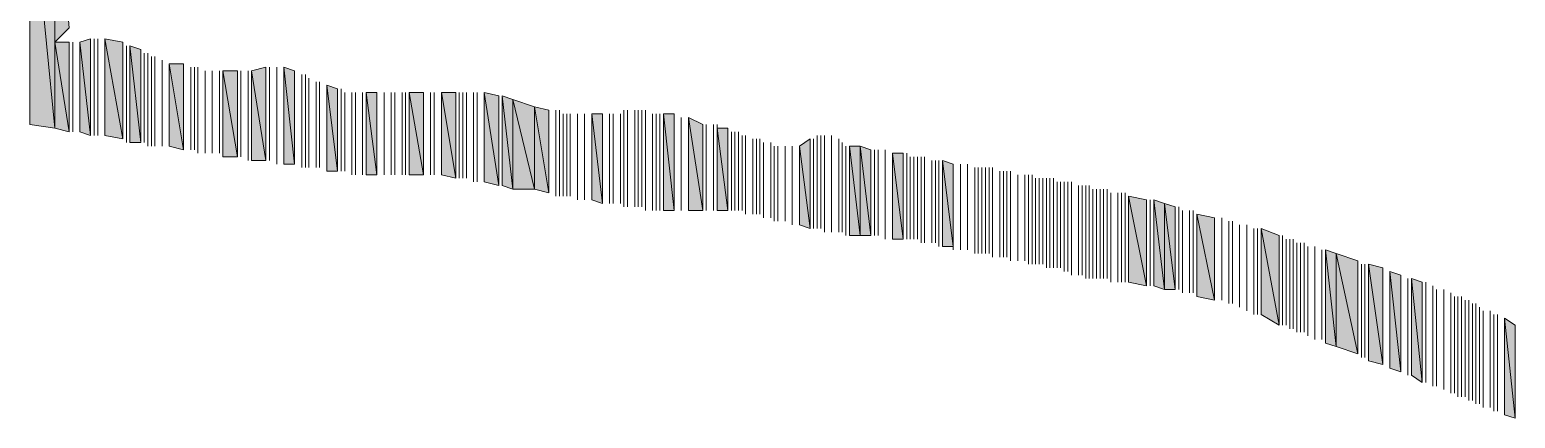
# Model space of a CAD drawing. Header units: millimetres. Extents: x -30643 to 86172, y -19411 to 63186.
# Drawn here: x 82492.8 to 82784.9, y -548.6 to -472.2 of the extents above; entities that cross this region are included whole.
import ezdxf

# ---------------------------------------------------------------- set-up
doc = ezdxf.new("R2010")
doc.units = ezdxf.units.MM

msp = doc.modelspace()

# ---------------------------------------------------------------- hatches: boundary and pattern name
h = msp.add_hatch(color=0)
h.dxf.hatch_style = 2
h.paths.add_polyline_path([(82497.75, -491.55), (82497.75, -438.78), (82492.83, -441.59)])
h = msp.add_hatch(color=0)
h.dxf.hatch_style = 2
h.paths.add_polyline_path([(82497.75, -474.67), (82500.57, -471.85), (82497.75, -438.78)])
h = msp.add_hatch(color=0)
h.dxf.hatch_style = 2
h.paths.add_polyline_path([(82492.83, -490.85), (82497.75, -491.55), (82492.83, -441.59)])
h = msp.add_hatch(color=0)
h.dxf.hatch_style = 2
h.paths.add_polyline_path([(82497.75, -491.55), (82500.57, -492.26), (82497.75, -474.67)])
h = msp.add_hatch(color=0)
h.dxf.hatch_style = 2
h.paths.add_polyline_path([(82500.57, -492.26), (82500.57, -474.67), (82497.75, -474.67)])
h = msp.add_hatch(color=0)
h.dxf.hatch_style = 2
h.paths.add_polyline_path([(82504.79, -492.96), (82504.79, -473.96), (82502.68, -474.67)])
h = msp.add_hatch(color=0)
h.dxf.hatch_style = 2
h.paths.add_polyline_path([(82502.68, -492.26), (82504.79, -492.96), (82502.68, -474.67)])
h = msp.add_hatch(color=0)
h.dxf.hatch_style = 2
h.paths.add_polyline_path([(82507.6, -492.96), (82511.12, -493.66), (82507.6, -473.96)])
h = msp.add_hatch(color=0)
h.dxf.hatch_style = 2
h.paths.add_polyline_path([(82511.12, -493.66), (82511.12, -474.67), (82507.6, -473.96)])
h = msp.add_hatch(color=0)
h.dxf.hatch_style = 2
h.paths.add_polyline_path([(82512.53, -494.37), (82514.64, -494.37), (82512.53, -475.37)])
h = msp.add_hatch(color=0)
h.dxf.hatch_style = 2
h.paths.add_polyline_path([(82514.64, -494.37), (82514.64, -476.07), (82512.53, -475.37)])
h = msp.add_hatch(color=0)
h.dxf.hatch_style = 2
h.paths.add_polyline_path([(82520.27, -495.07), (82523.08, -495.78), (82520.27, -478.89)])
h = msp.add_hatch(color=0)
h.dxf.hatch_style = 2
h.paths.add_polyline_path([(82523.08, -495.78), (82523.08, -478.89), (82520.27, -478.89)])
h = msp.add_hatch(color=0)
h.dxf.hatch_style = 2
h.paths.add_polyline_path([(82530.82, -497.18), (82533.64, -497.18), (82530.82, -480.29)])
h = msp.add_hatch(color=0)
h.dxf.hatch_style = 2
h.paths.add_polyline_path([(82533.64, -497.18), (82533.64, -480.29), (82530.82, -480.29)])
h = msp.add_hatch(color=0)
h.dxf.hatch_style = 2
h.paths.add_polyline_path([(82539.27, -497.89), (82539.27, -479.59), (82536.45, -480.29)])
h = msp.add_hatch(color=0)
h.dxf.hatch_style = 2
h.paths.add_polyline_path([(82536.45, -497.89), (82539.27, -497.89), (82536.45, -480.29)])
h = msp.add_hatch(color=0)
h.dxf.hatch_style = 2
h.paths.add_polyline_path([(82542.79, -498.59), (82544.9, -498.59), (82542.79, -479.59)])
h = msp.add_hatch(color=0)
h.dxf.hatch_style = 2
h.paths.add_polyline_path([(82544.9, -498.59), (82544.9, -480.29), (82542.79, -479.59)])
h = msp.add_hatch(color=0)
h.dxf.hatch_style = 2
h.paths.add_polyline_path([(82551.23, -500), (82553.34, -500), (82551.23, -483.11)])
h = msp.add_hatch(color=0)
h.dxf.hatch_style = 2
h.paths.add_polyline_path([(82553.34, -500), (82553.34, -483.81), (82551.23, -483.11)])
h = msp.add_hatch(color=0)
h.dxf.hatch_style = 2
h.paths.add_polyline_path([(82558.97, -500.7), (82561.08, -500.7), (82558.97, -484.52)])
h = msp.add_hatch(color=0)
h.dxf.hatch_style = 2
h.paths.add_polyline_path([(82561.08, -500.7), (82561.08, -484.52), (82558.97, -484.52)])
h = msp.add_hatch(color=0)
h.dxf.hatch_style = 2
h.paths.add_polyline_path([(82567.42, -500.7), (82570.23, -500.7), (82567.42, -484.52)])
h = msp.add_hatch(color=0)
h.dxf.hatch_style = 2
h.paths.add_polyline_path([(82570.23, -500.7), (82570.23, -484.52), (82567.42, -484.52)])
h = msp.add_hatch(color=0)
h.dxf.hatch_style = 2
h.paths.add_polyline_path([(82573.75, -500.7), (82576.56, -501.4), (82573.75, -484.52)])
h = msp.add_hatch(color=0)
h.dxf.hatch_style = 2
h.paths.add_polyline_path([(82576.56, -501.4), (82576.56, -484.52), (82573.75, -484.52)])
h = msp.add_hatch(color=0)
h.dxf.hatch_style = 2
h.paths.add_polyline_path([(82582.19, -502.11), (82585.01, -502.81), (82582.19, -484.52)])
h = msp.add_hatch(color=0)
h.dxf.hatch_style = 2
h.paths.add_polyline_path([(82585.01, -502.81), (82585.01, -485.22), (82582.19, -484.52)])
h = msp.add_hatch(color=0)
h.dxf.hatch_style = 2
h.paths.add_polyline_path([(82585.71, -502.81), (82587.82, -503.52), (82585.71, -485.22)])
h = msp.add_hatch(color=0)
h.dxf.hatch_style = 2
h.paths.add_polyline_path([(82587.82, -503.52), (82587.82, -485.92), (82585.71, -485.22)])
h = msp.add_hatch(color=0)
h.dxf.hatch_style = 2
h.paths.add_polyline_path([(82587.82, -503.52), (82592.04, -503.52), (82587.82, -485.92)])
h = msp.add_hatch(color=0)
h.dxf.hatch_style = 2
h.paths.add_polyline_path([(82592.04, -503.52), (82592.04, -487.33), (82587.82, -485.92)])
h = msp.add_hatch(color=0)
h.dxf.hatch_style = 2
h.paths.add_polyline_path([(82592.04, -503.52), (82594.86, -504.22), (82592.04, -487.33)])
h = msp.add_hatch(color=0)
h.dxf.hatch_style = 2
h.paths.add_polyline_path([(82594.86, -504.22), (82594.86, -488.03), (82592.04, -487.33)])
h = msp.add_hatch(color=0)
h.dxf.hatch_style = 2
h.paths.add_polyline_path([(82603.3, -505.63), (82605.41, -506.33), (82603.3, -488.74)])
h = msp.add_hatch(color=0)
h.dxf.hatch_style = 2
h.paths.add_polyline_path([(82605.41, -506.33), (82605.41, -488.74), (82603.3, -488.74)])
h = msp.add_hatch(color=0)
h.dxf.hatch_style = 2
h.paths.add_polyline_path([(82617.38, -507.74), (82619.49, -507.74), (82617.38, -488.74)])
h = msp.add_hatch(color=0)
h.dxf.hatch_style = 2
h.paths.add_polyline_path([(82619.49, -507.74), (82619.49, -488.74), (82617.38, -488.74)])
h = msp.add_hatch(color=0)
h.dxf.hatch_style = 2
h.paths.add_polyline_path([(82622.3, -507.74), (82625.12, -507.74), (82622.3, -489.44)])
h = msp.add_hatch(color=0)
h.dxf.hatch_style = 2
h.paths.add_polyline_path([(82625.12, -507.74), (82625.12, -490.85), (82622.3, -489.44)])
h = msp.add_hatch(color=0)
h.dxf.hatch_style = 2
h.paths.add_polyline_path([(82627.93, -507.74), (82630.04, -507.74), (82627.93, -491.55)])
h = msp.add_hatch(color=0)
h.dxf.hatch_style = 2
h.paths.add_polyline_path([(82630.04, -507.74), (82630.04, -491.55), (82627.93, -491.55)])
h = msp.add_hatch(color=0)
h.dxf.hatch_style = 2
h.paths.add_polyline_path([(82646.23, -511.26), (82646.23, -493.66), (82644.12, -495.07)])
h = msp.add_hatch(color=0)
h.dxf.hatch_style = 2
h.paths.add_polyline_path([(82644.12, -510.55), (82646.23, -511.26), (82644.12, -495.07)])
h = msp.add_hatch(color=0)
h.dxf.hatch_style = 2
h.paths.add_polyline_path([(82653.97, -512.66), (82656.08, -512.66), (82653.97, -495.07)])
h = msp.add_hatch(color=0)
h.dxf.hatch_style = 2
h.paths.add_polyline_path([(82656.08, -512.66), (82656.08, -495.07), (82653.97, -495.07)])
h = msp.add_hatch(color=0)
h.dxf.hatch_style = 2
h.paths.add_polyline_path([(82656.08, -512.66), (82658.19, -512.66), (82656.08, -495.07)])
h = msp.add_hatch(color=0)
h.dxf.hatch_style = 2
h.paths.add_polyline_path([(82658.19, -512.66), (82658.19, -495.78), (82656.08, -495.07)])
h = msp.add_hatch(color=0)
h.dxf.hatch_style = 2
h.paths.add_polyline_path([(82662.41, -513.37), (82664.52, -513.37), (82662.41, -496.48)])
h = msp.add_hatch(color=0)
h.dxf.hatch_style = 2
h.paths.add_polyline_path([(82664.52, -513.37), (82664.52, -496.48), (82662.41, -496.48)])
h = msp.add_hatch(color=0)
h.dxf.hatch_style = 2
h.paths.add_polyline_path([(82672.26, -514.77), (82674.37, -514.77), (82672.26, -497.89)])
h = msp.add_hatch(color=0)
h.dxf.hatch_style = 2
h.paths.add_polyline_path([(82674.37, -514.77), (82674.37, -498.59), (82672.26, -497.89)])
h = msp.add_hatch(color=0)
h.dxf.hatch_style = 2
h.paths.add_polyline_path([(82708.85, -521.81), (82712.37, -522.52), (82708.85, -504.92)])
h = msp.add_hatch(color=0)
h.dxf.hatch_style = 2
h.paths.add_polyline_path([(82712.37, -522.52), (82712.37, -505.63), (82708.85, -504.92)])
h = msp.add_hatch(color=0)
h.dxf.hatch_style = 2
h.paths.add_polyline_path([(82713.78, -522.52), (82715.89, -523.22), (82713.78, -505.63)])
h = msp.add_hatch(color=0)
h.dxf.hatch_style = 2
h.paths.add_polyline_path([(82715.89, -523.22), (82715.89, -506.33), (82713.78, -505.63)])
h = msp.add_hatch(color=0)
h.dxf.hatch_style = 2
h.paths.add_polyline_path([(82715.89, -523.22), (82718, -523.22), (82715.89, -506.33)])
h = msp.add_hatch(color=0)
h.dxf.hatch_style = 2
h.paths.add_polyline_path([(82718, -523.22), (82718, -507.03), (82715.89, -506.33)])
h = msp.add_hatch(color=0)
h.dxf.hatch_style = 2
h.paths.add_polyline_path([(82722.22, -524.63), (82725.74, -525.33), (82722.22, -508.44)])
h = msp.add_hatch(color=0)
h.dxf.hatch_style = 2
h.paths.add_polyline_path([(82725.74, -525.33), (82725.74, -509.15), (82722.22, -508.44)])
h = msp.add_hatch(color=0)
h.dxf.hatch_style = 2
h.paths.add_polyline_path([(82734.89, -528.14), (82738.41, -530.26), (82734.89, -511.26)])
h = msp.add_hatch(color=0)
h.dxf.hatch_style = 2
h.paths.add_polyline_path([(82738.41, -530.26), (82738.41, -512.66), (82734.89, -511.26)])
h = msp.add_hatch(color=0)
h.dxf.hatch_style = 2
h.paths.add_polyline_path([(82747.56, -533.77), (82749.67, -534.48), (82747.56, -515.48)])
h = msp.add_hatch(color=0)
h.dxf.hatch_style = 2
h.paths.add_polyline_path([(82749.67, -534.48), (82749.67, -516.18), (82747.56, -515.48)])
h = msp.add_hatch(color=0)
h.dxf.hatch_style = 2
h.paths.add_polyline_path([(82749.67, -534.48), (82753.89, -535.89), (82749.67, -516.18)])
h = msp.add_hatch(color=0)
h.dxf.hatch_style = 2
h.paths.add_polyline_path([(82753.89, -535.89), (82753.89, -517.59), (82749.67, -516.18)])
h = msp.add_hatch(color=0)
h.dxf.hatch_style = 2
h.paths.add_polyline_path([(82756, -537.29), (82758.82, -538), (82756, -518.29)])
h = msp.add_hatch(color=0)
h.dxf.hatch_style = 2
h.paths.add_polyline_path([(82758.82, -538), (82758.82, -519), (82756, -518.29)])
h = msp.add_hatch(color=0)
h.dxf.hatch_style = 2
h.paths.add_polyline_path([(82760.22, -538.7), (82762.33, -539.4), (82760.22, -519.7)])
h = msp.add_hatch(color=0)
h.dxf.hatch_style = 2
h.paths.add_polyline_path([(82762.33, -539.4), (82762.33, -520.4), (82760.22, -519.7)])
h = msp.add_hatch(color=0)
h.dxf.hatch_style = 2
h.paths.add_polyline_path([(82764.45, -540.11), (82766.56, -541.51), (82764.45, -521.11)])
h = msp.add_hatch(color=0)
h.dxf.hatch_style = 2
h.paths.add_polyline_path([(82766.56, -541.51), (82766.56, -521.81), (82764.45, -521.11)])
h = msp.add_hatch(color=0)
h.dxf.hatch_style = 2
h.paths.add_polyline_path([(82782.74, -547.85), (82784.85, -548.55), (82782.74, -528.85)])
h = msp.add_hatch(color=0)
h.dxf.hatch_style = 2
h.paths.add_polyline_path([(82784.85, -548.55), (82784.85, -530.26), (82782.74, -528.85)])

# ---------------------------------------------------------------- linework, layer by layer
at = {"color": 0, "lineweight": 0}
for points in [[(82497.75, -491.55), (82497.75, -438.78), (82492.83, -441.59)], [(82497.75, -474.67), (82500.57, -471.85), (82497.75, -438.78)], [(82492.83, -490.85), (82492.83, -441.59)], [(82492.83, -490.85), (82497.75, -491.55), (82492.83, -441.59)], [(82497.75, -491.55), (82500.57, -492.26), (82497.75, -474.67)], [(82500.57, -492.26), (82500.57, -474.67), (82497.75, -474.67)], [(82500.57, -492.26), (82500.57, -474.67)], [(82500.57, -492.26), (82500.57, -474.67)], [(82500.57, -492.26), (82500.57, -474.67)], [(82500.57, -492.26), (82500.57, -474.67)], [(82500.57, -492.26), (82500.57, -474.67)], [(82501.27, -492.26), (82501.27, -474.67)], [(82501.27, -492.26), (82501.27, -474.67)], [(82501.27, -492.26), (82501.27, -474.67)], [(82501.27, -492.26), (82501.27, -474.67)], [(82504.79, -492.96), (82504.79, -473.96), (82502.68, -474.67)], [(82502.68, -492.26), (82502.68, -474.67)], [(82502.68, -492.26), (82504.79, -492.96), (82502.68, -474.67)], [(82504.79, -492.96), (82504.79, -473.96)], [(82505.49, -492.96), (82505.49, -473.96)], [(82505.49, -492.96), (82505.49, -473.96)], [(82506.2, -492.96), (82506.2, -473.96)], [(82506.2, -492.96), (82506.2, -473.96)], [(82507.6, -492.96), (82507.6, -473.96)], [(82507.6, -492.96), (82507.6, -473.96)], [(82507.6, -492.96), (82507.6, -473.96)], [(82507.6, -492.96), (82511.12, -493.66), (82507.6, -473.96)], [(82511.12, -493.66), (82511.12, -474.67), (82507.6, -473.96)], [(82511.12, -493.66), (82511.12, -474.67)], [(82511.82, -494.37), (82511.82, -475.37)], [(82511.82, -494.37), (82511.82, -475.37)], [(82512.53, -494.37), (82512.53, -475.37)], [(82512.53, -494.37), (82514.64, -494.37), (82512.53, -475.37)], [(82514.64, -494.37), (82514.64, -476.07), (82512.53, -475.37)], [(82514.64, -494.37), (82514.64, -476.07)], [(82514.64, -494.37), (82514.64, -476.07)], [(82514.64, -494.37), (82514.64, -476.07)], [(82515.34, -494.37), (82515.34, -476.78)], [(82515.34, -494.37), (82515.34, -476.78)], [(82516.05, -495.07), (82516.05, -476.78)], [(82516.05, -495.07), (82516.05, -476.78)], [(82516.75, -495.07), (82516.75, -477.48)], [(82516.75, -495.07), (82516.75, -477.48)], [(82517.45, -495.07), (82517.45, -477.48)], [(82517.45, -495.07), (82517.45, -477.48)], [(82518.86, -495.07), (82518.86, -478.18)], [(82518.86, -495.07), (82518.86, -478.18)], [(82518.86, -495.07), (82518.86, -478.18)], [(82518.86, -495.07), (82518.86, -478.18)], [(82520.27, -495.07), (82520.27, -478.89)], [(82520.27, -495.07), (82523.08, -495.78), (82520.27, -478.89)], [(82523.08, -495.78), (82523.08, -478.89), (82520.27, -478.89)], [(82523.08, -495.78), (82523.08, -478.89)], [(82524.49, -495.78), (82524.49, -479.59)], [(82524.49, -495.78), (82524.49, -479.59)], [(82525.19, -495.78), (82525.19, -479.59)], [(82525.19, -495.78), (82525.19, -479.59)], [(82525.9, -496.48), (82525.9, -479.59)], [(82525.9, -496.48), (82525.9, -479.59)], [(82527.31, -496.48), (82527.31, -480.29)], [(82527.31, -496.48), (82527.31, -480.29)], [(82528.71, -496.48), (82528.71, -480.29)], [(82528.71, -496.48), (82528.71, -480.29)], [(82528.71, -496.48), (82528.71, -480.29)], [(82528.71, -496.48), (82528.71, -480.29)], [(82530.12, -496.48), (82530.12, -480.29)], [(82530.12, -496.48), (82530.12, -480.29)], [(82530.82, -497.18), (82530.82, -480.29)], [(82530.82, -497.18), (82533.64, -497.18), (82530.82, -480.29)], [(82533.64, -497.18), (82533.64, -480.29), (82530.82, -480.29)], [(82533.64, -497.18), (82533.64, -480.29)], [(82534.34, -497.18), (82534.34, -480.29)], [(82534.34, -497.18), (82534.34, -480.29)], [(82535.75, -497.89), (82535.75, -480.29)], [(82535.75, -497.89), (82535.75, -480.29)], [(82539.27, -497.89), (82539.27, -479.59), (82536.45, -480.29)], [(82536.45, -497.89), (82536.45, -480.29)], [(82536.45, -497.89), (82536.45, -480.29)], [(82536.45, -497.89), (82536.45, -480.29)], [(82536.45, -497.89), (82536.45, -480.29)], [(82536.45, -497.89), (82536.45, -480.29)], [(82536.45, -497.89), (82539.27, -497.89), (82536.45, -480.29)], [(82539.27, -497.89), (82539.27, -479.59)], [(82539.97, -497.89), (82539.97, -479.59)], [(82539.97, -497.89), (82539.97, -479.59)], [(82541.38, -498.59), (82541.38, -479.59)], [(82541.38, -498.59), (82541.38, -479.59)], [(82542.79, -498.59), (82542.79, -479.59)], [(82542.79, -498.59), (82544.9, -498.59), (82542.79, -479.59)], [(82544.9, -498.59), (82544.9, -480.29), (82542.79, -479.59)], [(82544.9, -498.59), (82544.9, -480.29)], [(82544.9, -498.59), (82544.9, -480.29)], [(82544.9, -498.59), (82544.9, -480.29)], [(82546.3, -499.29), (82546.3, -481)], [(82546.3, -499.29), (82546.3, -481)], [(82546.3, -499.29), (82546.3, -481)], [(82546.3, -499.29), (82546.3, -481)], [(82547.01, -499.29), (82547.01, -481)], [(82547.01, -499.29), (82547.01, -481)], [(82547.01, -499.29), (82547.01, -481)], [(82547.01, -499.29), (82547.01, -481)], [(82547.71, -499.29), (82547.71, -481.7)], [(82547.71, -499.29), (82547.71, -481.7)], [(82547.71, -499.29), (82547.71, -481.7)], [(82547.71, -499.29), (82547.71, -481.7)], [(82547.71, -499.29), (82547.71, -481.7)], [(82547.71, -499.29), (82547.71, -481.7)], [(82547.71, -499.29), (82547.71, -481.7)], [(82547.71, -499.29), (82547.71, -481.7)], [(82549.12, -499.29), (82549.12, -482.41)], [(82549.12, -499.29), (82549.12, -482.41)], [(82549.82, -499.29), (82549.82, -482.41)], [(82549.82, -499.29), (82549.82, -482.41)], [(82551.23, -500), (82551.23, -483.11)], [(82551.23, -500), (82553.34, -500), (82551.23, -483.11)], [(82553.34, -500), (82553.34, -483.81), (82551.23, -483.11)], [(82553.34, -500), (82553.34, -483.81)], [(82553.34, -500), (82553.34, -483.81)], [(82553.34, -500), (82553.34, -483.81)], [(82553.34, -500), (82553.34, -483.81)], [(82553.34, -500), (82553.34, -483.81)], [(82554.05, -500), (82554.05, -483.81)], [(82554.05, -500), (82554.05, -483.81)], [(82554.75, -500), (82554.75, -484.52)], [(82554.75, -500), (82554.75, -484.52)], [(82554.75, -500), (82554.75, -484.52)], [(82554.75, -500), (82554.75, -484.52)], [(82556.16, -500.7), (82556.16, -484.52)], [(82556.16, -500.7), (82556.16, -484.52)], [(82556.86, -500.7), (82556.86, -484.52)], [(82556.86, -500.7), (82556.86, -484.52)], [(82558.27, -500.7), (82558.27, -484.52)], [(82558.27, -500.7), (82558.27, -484.52)], [(82558.97, -500.7), (82558.97, -484.52)], [(82558.97, -500.7), (82561.08, -500.7), (82558.97, -484.52)], [(82561.08, -500.7), (82561.08, -484.52), (82558.97, -484.52)], [(82561.08, -500.7), (82561.08, -484.52)], [(82562.49, -500.7), (82562.49, -484.52)], [(82562.49, -500.7), (82562.49, -484.52)], [(82563.9, -500.7), (82563.9, -484.52)], [(82563.9, -500.7), (82563.9, -484.52)], [(82564.6, -500.7), (82564.6, -484.52)], [(82564.6, -500.7), (82564.6, -484.52)], [(82566.01, -500.7), (82566.01, -484.52)], [(82566.01, -500.7), (82566.01, -484.52)], [(82566.71, -500.7), (82566.71, -484.52)], [(82566.71, -500.7), (82566.71, -484.52)], [(82567.42, -500.7), (82567.42, -484.52)], [(82567.42, -500.7), (82570.23, -500.7), (82567.42, -484.52)], [(82570.23, -500.7), (82570.23, -484.52), (82567.42, -484.52)], [(82570.23, -500.7), (82570.23, -484.52)], [(82571.64, -500.7), (82571.64, -484.52)], [(82571.64, -500.7), (82571.64, -484.52)], [(82572.34, -500.7), (82572.34, -484.52)], [(82572.34, -500.7), (82572.34, -484.52)], [(82573.75, -500.7), (82573.75, -484.52)], [(82573.75, -500.7), (82573.75, -484.52)], [(82573.75, -500.7), (82573.75, -484.52)], [(82573.75, -500.7), (82576.56, -501.4), (82573.75, -484.52)], [(82576.56, -501.4), (82576.56, -484.52), (82573.75, -484.52)], [(82576.56, -501.4), (82576.56, -484.52)], [(82577.27, -501.4), (82577.27, -484.52)], [(82577.27, -501.4), (82577.27, -484.52)], [(82577.97, -501.4), (82577.97, -484.52)], [(82577.97, -501.4), (82577.97, -484.52)], [(82578.67, -501.4), (82578.67, -484.52)], [(82578.67, -501.4), (82578.67, -484.52)], [(82580.08, -502.11), (82580.08, -484.52)], [(82580.08, -502.11), (82580.08, -484.52)], [(82580.79, -502.11), (82580.79, -484.52)], [(82580.79, -502.11), (82580.79, -484.52)], [(82582.19, -502.11), (82582.19, -484.52)], [(82582.19, -502.11), (82582.19, -484.52)], [(82582.19, -502.11), (82582.19, -484.52)], [(82582.19, -502.11), (82585.01, -502.81), (82582.19, -484.52)], [(82585.01, -502.81), (82585.01, -485.22), (82582.19, -484.52)], [(82585.01, -502.81), (82585.01, -485.22)], [(82585.71, -502.81), (82585.71, -485.22)], [(82585.71, -502.81), (82587.82, -503.52), (82585.71, -485.22)], [(82587.82, -503.52), (82587.82, -485.92), (82585.71, -485.22)], [(82587.82, -503.52), (82592.04, -503.52), (82587.82, -485.92)], [(82592.04, -503.52), (82592.04, -487.33), (82587.82, -485.92)], [(82592.04, -503.52), (82594.86, -504.22), (82592.04, -487.33)], [(82594.86, -504.22), (82594.86, -488.03), (82592.04, -487.33)], [(82594.86, -504.22), (82594.86, -488.03)], [(82594.86, -504.22), (82594.86, -488.03)], [(82594.86, -504.22), (82594.86, -488.03)], [(82596.27, -504.92), (82596.27, -488.03)], [(82596.27, -504.92), (82596.27, -488.03)], [(82596.97, -504.92), (82596.97, -488.03)], [(82596.97, -504.92), (82596.97, -488.03)], [(82596.97, -504.92), (82596.97, -488.03)], [(82596.97, -504.92), (82596.97, -488.03)], [(82597.67, -504.92), (82597.67, -488.74)], [(82597.67, -504.92), (82597.67, -488.74)], [(82598.38, -504.92), (82598.38, -488.74)], [(82598.38, -504.92), (82598.38, -488.74)], [(82598.38, -504.92), (82598.38, -488.74)], [(82598.38, -504.92), (82598.38, -488.74)], [(82598.38, -504.92), (82598.38, -488.74)], [(82598.38, -504.92), (82598.38, -488.74)], [(82599.08, -504.92), (82599.08, -488.74)], [(82599.08, -504.92), (82599.08, -488.74)], [(82600.49, -505.63), (82600.49, -488.74)], [(82600.49, -505.63), (82600.49, -488.74)], [(82600.49, -505.63), (82600.49, -488.74)], [(82600.49, -505.63), (82600.49, -488.74)], [(82601.9, -505.63), (82601.9, -488.74)], [(82601.9, -505.63), (82601.9, -488.74)], [(82603.3, -505.63), (82603.3, -488.74)], [(82603.3, -505.63), (82605.41, -506.33), (82603.3, -488.74)], [(82605.41, -506.33), (82605.41, -488.74), (82603.3, -488.74)], [(82605.41, -506.33), (82605.41, -488.74)], [(82606.82, -506.33), (82606.82, -488.74)], [(82606.82, -506.33), (82606.82, -488.74)], [(82607.52, -506.33), (82607.52, -488.74)], [(82607.52, -506.33), (82607.52, -488.74)], [(82608.93, -506.33), (82608.93, -488.74)], [(82608.93, -506.33), (82608.93, -488.74)], [(82609.64, -507.03), (82609.64, -488.03)], [(82609.64, -507.03), (82609.64, -488.03)], [(82609.64, -507.03), (82609.64, -488.03)], [(82609.64, -507.03), (82609.64, -488.03)], [(82609.64, -507.03), (82609.64, -488.03)], [(82609.64, -507.03), (82609.64, -488.03)], [(82610.34, -507.03), (82610.34, -488.03)], [(82610.34, -507.03), (82610.34, -488.03)], [(82611.75, -507.03), (82611.75, -488.03)], [(82611.75, -507.03), (82611.75, -488.03)], [(82612.45, -507.03), (82612.45, -488.03)], [(82612.45, -507.03), (82612.45, -488.03)], [(82613.15, -507.03), (82613.15, -488.03)], [(82613.15, -507.03), (82613.15, -488.03)], [(82613.86, -507.74), (82613.86, -488.03)], [(82613.86, -507.74), (82613.86, -488.03)], [(82615.27, -507.74), (82615.27, -488.74)], [(82615.27, -507.74), (82615.27, -488.74)], [(82615.97, -507.74), (82615.97, -488.74)], [(82615.97, -507.74), (82615.97, -488.74)], [(82615.97, -507.74), (82615.97, -488.74)], [(82615.97, -507.74), (82615.97, -488.74)], [(82616.67, -507.74), (82616.67, -488.74)], [(82616.67, -507.74), (82616.67, -488.74)], [(82617.38, -507.74), (82617.38, -488.74)], [(82617.38, -507.74), (82619.49, -507.74), (82617.38, -488.74)], [(82619.49, -507.74), (82619.49, -488.74), (82617.38, -488.74)], [(82619.49, -507.74), (82619.49, -488.74)], [(82619.49, -507.74), (82619.49, -488.74)], [(82619.49, -507.74), (82619.49, -488.74)], [(82620.89, -507.74), (82620.89, -489.44)], [(82620.89, -507.74), (82620.89, -489.44)], [(82622.3, -507.74), (82622.3, -489.44)], [(82622.3, -507.74), (82625.12, -507.74), (82622.3, -489.44)], [(82625.12, -507.74), (82625.12, -490.85), (82622.3, -489.44)], [(82625.12, -507.74), (82625.12, -490.85)], [(82625.82, -507.74), (82625.82, -490.85)], [(82625.82, -507.74), (82625.82, -490.85)], [(82627.23, -507.74), (82627.23, -490.85)], [(82627.23, -507.74), (82627.23, -490.85)], [(82627.23, -507.74), (82627.23, -490.85)], [(82627.23, -507.74), (82627.23, -490.85)], [(82627.23, -507.74), (82627.23, -490.85)], [(82627.23, -507.74), (82627.23, -490.85)], [(82627.93, -507.74), (82627.93, -490.85)], [(82627.93, -507.74), (82627.93, -490.85)], [(82627.93, -507.74), (82627.93, -491.55)], [(82627.93, -507.74), (82630.04, -507.74), (82627.93, -491.55)], [(82630.04, -507.74), (82630.04, -491.55), (82627.93, -491.55)], [(82630.04, -507.74), (82630.04, -491.55)], [(82630.75, -507.74), (82630.75, -492.26)], [(82630.75, -507.74), (82630.75, -492.26)], [(82631.45, -507.74), (82631.45, -492.26)], [(82631.45, -507.74), (82631.45, -492.26)], [(82632.15, -507.74), (82632.15, -492.26)], [(82632.15, -507.74), (82632.15, -492.26)], [(82632.15, -507.74), (82632.15, -492.26)], [(82632.15, -507.74), (82632.15, -492.26)], [(82632.15, -507.74), (82632.15, -492.26)], [(82632.15, -507.74), (82632.15, -492.26)], [(82632.15, -507.74), (82632.15, -492.26)], [(82632.15, -507.74), (82632.15, -492.26)], [(82632.86, -507.74), (82632.86, -492.96)], [(82632.86, -507.74), (82632.86, -492.96)], [(82632.86, -507.74), (82632.86, -492.96)], [(82632.86, -507.74), (82632.86, -492.96)], [(82633.56, -508.44), (82633.56, -492.96)], [(82633.56, -508.44), (82633.56, -492.96)], [(82647.63, -511.26), (82647.63, -492.96)], [(82647.63, -511.26), (82647.63, -492.96)], [(82648.34, -511.26), (82648.34, -492.96)], [(82648.34, -511.26), (82648.34, -492.96)], [(82648.34, -511.26), (82648.34, -492.96)], [(82648.34, -511.26), (82648.34, -492.96)], [(82649.04, -511.96), (82649.04, -492.96)], [(82649.04, -511.96), (82649.04, -492.96)], [(82650.45, -511.96), (82650.45, -492.96)], [(82650.45, -511.96), (82650.45, -492.96)], [(82634.97, -508.44), (82634.97, -493.66)], [(82634.97, -508.44), (82634.97, -493.66)], [(82634.97, -508.44), (82634.97, -493.66)], [(82634.97, -508.44), (82634.97, -493.66)], [(82635.67, -508.44), (82635.67, -493.66)], [(82635.67, -508.44), (82635.67, -493.66)], [(82636.38, -508.44), (82636.38, -493.66)], [(82636.38, -508.44), (82636.38, -493.66)], [(82637.08, -509.15), (82637.08, -494.37)], [(82637.08, -509.15), (82637.08, -494.37)], [(82637.08, -509.15), (82637.08, -494.37)], [(82637.08, -509.15), (82637.08, -494.37)], [(82638.49, -509.15), (82638.49, -494.37)], [(82638.49, -509.15), (82638.49, -494.37)], [(82639.19, -509.85), (82639.19, -495.07)], [(82639.19, -509.85), (82639.19, -495.07)], [(82639.19, -509.85), (82639.19, -495.07)], [(82639.19, -509.85), (82639.19, -495.07)], [(82639.19, -509.85), (82639.19, -495.07)], [(82639.19, -509.85), (82639.19, -495.07)], [(82639.89, -509.85), (82639.89, -495.07)], [(82639.89, -509.85), (82639.89, -495.07)], [(82641.3, -509.85), (82641.3, -495.07)], [(82641.3, -509.85), (82641.3, -495.07)], [(82642.71, -510.55), (82642.71, -495.07)], [(82642.71, -510.55), (82642.71, -495.07)], [(82646.23, -511.26), (82646.23, -493.66), (82644.12, -495.07)], [(82644.12, -510.55), (82644.12, -495.07)], [(82644.12, -510.55), (82646.23, -511.26), (82644.12, -495.07)], [(82646.23, -511.26), (82646.23, -493.66)], [(82646.93, -511.26), (82646.93, -493.66)], [(82646.93, -511.26), (82646.93, -493.66)], [(82646.93, -511.26), (82646.93, -493.66)], [(82646.93, -511.26), (82646.93, -493.66)], [(82646.93, -511.26), (82646.93, -493.66)], [(82646.93, -511.26), (82646.93, -493.66)], [(82651.86, -511.96), (82651.86, -493.66)], [(82651.86, -511.96), (82651.86, -493.66)], [(82651.86, -511.96), (82651.86, -493.66)], [(82651.86, -511.96), (82651.86, -493.66)], [(82651.86, -511.96), (82651.86, -493.66)], [(82651.86, -511.96), (82651.86, -493.66)], [(82652.56, -511.96), (82652.56, -494.37)], [(82652.56, -511.96), (82652.56, -494.37)], [(82653.26, -512.66), (82653.26, -495.07)], [(82653.26, -512.66), (82653.26, -495.07)], [(82653.26, -512.66), (82653.26, -495.07)], [(82653.26, -512.66), (82653.26, -495.07)], [(82653.26, -512.66), (82653.26, -495.07)], [(82653.26, -512.66), (82653.26, -495.07)], [(82653.97, -512.66), (82653.97, -495.07)], [(82653.97, -512.66), (82656.08, -512.66), (82653.97, -495.07)], [(82656.08, -512.66), (82656.08, -495.07), (82653.97, -495.07)], [(82656.08, -512.66), (82656.08, -495.07)], [(82656.08, -512.66), (82656.08, -495.07)], [(82656.08, -512.66), (82656.08, -495.07)], [(82656.08, -512.66), (82656.08, -495.07)], [(82656.08, -512.66), (82658.19, -512.66), (82656.08, -495.07)], [(82658.19, -512.66), (82658.19, -495.78), (82656.08, -495.07)], [(82658.19, -512.66), (82658.19, -495.78)], [(82658.19, -512.66), (82658.19, -495.78)], [(82658.19, -512.66), (82658.19, -495.78)], [(82658.89, -512.66), (82658.89, -495.78)], [(82658.89, -512.66), (82658.89, -495.78)], [(82658.89, -512.66), (82658.89, -495.78)], [(82658.89, -512.66), (82658.89, -495.78)], [(82659.6, -512.66), (82659.6, -495.78)], [(82659.6, -512.66), (82659.6, -495.78)], [(82661, -513.37), (82661, -495.78)], [(82661, -513.37), (82661, -495.78)], [(82662.41, -513.37), (82662.41, -496.48)], [(82662.41, -513.37), (82664.52, -513.37), (82662.41, -496.48)], [(82664.52, -513.37), (82664.52, -496.48), (82662.41, -496.48)], [(82664.52, -513.37), (82664.52, -496.48)], [(82665.23, -513.37), (82665.23, -496.48)], [(82665.23, -513.37), (82665.23, -496.48)], [(82665.23, -513.37), (82665.23, -497.18)], [(82665.23, -513.37), (82665.23, -497.18)], [(82665.93, -513.37), (82665.93, -497.18)], [(82665.93, -513.37), (82665.93, -497.18)], [(82665.93, -513.37), (82665.93, -497.18)], [(82665.93, -513.37), (82665.93, -497.18)], [(82666.63, -513.37), (82666.63, -497.18)], [(82666.63, -513.37), (82666.63, -497.18)], [(82667.34, -513.37), (82667.34, -497.18)], [(82667.34, -513.37), (82667.34, -497.18)], [(82667.34, -513.37), (82667.34, -497.18)], [(82667.34, -513.37), (82667.34, -497.18)], [(82668.04, -514.07), (82668.04, -497.18)], [(82668.04, -514.07), (82668.04, -497.18)], [(82668.75, -514.07), (82668.75, -497.18)], [(82668.75, -514.07), (82668.75, -497.18)], [(82670.15, -514.07), (82670.15, -497.89)], [(82670.15, -514.07), (82670.15, -497.89)], [(82670.86, -514.07), (82670.86, -497.89)], [(82670.86, -514.07), (82670.86, -497.89)], [(82671.56, -514.77), (82671.56, -497.89)], [(82671.56, -514.77), (82671.56, -497.89)], [(82672.26, -514.77), (82672.26, -497.89)], [(82672.26, -514.77), (82674.37, -514.77), (82672.26, -497.89)], [(82674.37, -514.77), (82674.37, -498.59), (82672.26, -497.89)], [(82674.37, -514.77), (82674.37, -498.59)], [(82674.37, -515.48), (82674.37, -498.59)], [(82674.37, -515.48), (82674.37, -498.59)], [(82674.37, -515.48), (82674.37, -498.59)], [(82674.37, -515.48), (82674.37, -498.59)], [(82675.78, -515.48), (82675.78, -498.59)], [(82675.78, -515.48), (82675.78, -498.59)], [(82677.19, -515.48), (82677.19, -498.59)], [(82677.19, -515.48), (82677.19, -498.59)], [(82677.19, -515.48), (82677.19, -498.59)], [(82677.19, -515.48), (82677.19, -498.59)], [(82678.6, -516.18), (82678.6, -499.29)], [(82678.6, -516.18), (82678.6, -499.29)], [(82678.6, -516.18), (82678.6, -499.29)], [(82678.6, -516.18), (82678.6, -499.29)], [(82679.3, -516.18), (82679.3, -499.29)], [(82679.3, -516.18), (82679.3, -499.29)], [(82679.3, -516.18), (82679.3, -499.29)], [(82679.3, -516.18), (82679.3, -499.29)], [(82680, -516.18), (82680, -499.29)], [(82680, -516.18), (82680, -499.29)], [(82680, -516.18), (82680, -499.29)], [(82680, -516.18), (82680, -499.29)], [(82680.71, -516.18), (82680.71, -499.29)], [(82680.71, -516.18), (82680.71, -499.29)], [(82680.71, -516.18), (82680.71, -499.29)], [(82680.71, -516.18), (82680.71, -499.29)], [(82681.41, -516.18), (82681.41, -499.29)], [(82681.41, -516.18), (82681.41, -499.29)], [(82682.11, -516.89), (82682.11, -499.29)], [(82682.11, -516.89), (82682.11, -499.29)], [(82682.11, -516.89), (82682.11, -499.29)], [(82682.11, -516.89), (82682.11, -499.29)], [(82683.52, -516.89), (82683.52, -500)], [(82683.52, -516.89), (82683.52, -500)], [(82684.23, -516.89), (82684.23, -500)], [(82684.23, -516.89), (82684.23, -500)], [(82684.23, -516.89), (82684.23, -500)], [(82684.23, -516.89), (82684.23, -500)], [(82684.93, -516.89), (82684.93, -500)], [(82684.93, -516.89), (82684.93, -500)], [(82684.93, -516.89), (82684.93, -500)], [(82684.93, -516.89), (82684.93, -500)], [(82685.63, -517.59), (82685.63, -500)], [(82685.63, -517.59), (82685.63, -500)], [(82687.04, -517.59), (82687.04, -500.7)], [(82687.04, -517.59), (82687.04, -500.7)], [(82688.45, -517.59), (82688.45, -500.7)], [(82688.45, -517.59), (82688.45, -500.7)], [(82689.15, -518.29), (82689.15, -500.7)], [(82689.15, -518.29), (82689.15, -500.7)], [(82689.15, -518.29), (82689.15, -500.7)], [(82689.15, -518.29), (82689.15, -500.7)], [(82689.15, -518.29), (82689.15, -500.7)], [(82689.15, -518.29), (82689.15, -500.7)], [(82689.15, -518.29), (82689.15, -500.7)], [(82689.15, -518.29), (82689.15, -500.7)], [(82689.15, -518.29), (82689.15, -500.7)], [(82689.15, -518.29), (82689.15, -500.7)], [(82689.86, -518.29), (82689.86, -500.7)], [(82689.86, -518.29), (82689.86, -500.7)], [(82690.56, -518.29), (82690.56, -501.4)], [(82690.56, -518.29), (82690.56, -501.4)], [(82691.26, -518.29), (82691.26, -501.4)], [(82691.26, -518.29), (82691.26, -501.4)], [(82691.26, -518.29), (82691.26, -501.4)], [(82691.26, -518.29), (82691.26, -501.4)], [(82691.97, -518.29), (82691.97, -501.4)], [(82691.97, -518.29), (82691.97, -501.4)], [(82691.97, -518.29), (82691.97, -501.4)], [(82691.97, -518.29), (82691.97, -501.4)], [(82692.67, -519), (82692.67, -501.4)], [(82692.67, -519), (82692.67, -501.4)], [(82692.67, -519), (82692.67, -501.4)], [(82692.67, -519), (82692.67, -501.4)], [(82693.37, -519), (82693.37, -501.4)], [(82693.37, -519), (82693.37, -501.4)], [(82694.08, -519), (82694.08, -501.4)], [(82694.08, -519), (82694.08, -501.4)], [(82694.08, -519), (82694.08, -502.11)], [(82694.08, -519), (82694.08, -502.11)], [(82694.78, -519), (82694.78, -502.11)], [(82694.78, -519), (82694.78, -502.11)], [(82694.78, -519), (82694.78, -502.11)], [(82694.78, -519), (82694.78, -502.11)], [(82694.78, -519), (82694.78, -502.11)], [(82694.78, -519), (82694.78, -502.11)], [(82695.48, -519), (82695.48, -502.11)], [(82695.48, -519), (82695.48, -502.11)], [(82695.48, -519), (82695.48, -502.11)], [(82695.48, -519), (82695.48, -502.11)], [(82696.19, -519.7), (82696.19, -502.11)], [(82696.19, -519.7), (82696.19, -502.11)], [(82696.19, -519.7), (82696.19, -502.11)], [(82696.19, -519.7), (82696.19, -502.11)], [(82696.89, -519.7), (82696.89, -502.11)], [(82696.89, -519.7), (82696.89, -502.11)], [(82696.89, -519.7), (82696.89, -502.11)], [(82696.89, -519.7), (82696.89, -502.11)], [(82697.6, -519.7), (82697.6, -502.11)], [(82697.6, -520.4), (82697.6, -502.11)], [(82699, -520.4), (82699, -502.81)], [(82699, -520.4), (82699, -502.81)], [(82699.71, -520.4), (82699.71, -502.81)], [(82699.71, -520.4), (82699.71, -502.81)], [(82699.71, -520.4), (82699.71, -502.81)], [(82699.71, -520.4), (82699.71, -502.81)], [(82700.41, -521.11), (82700.41, -502.81)], [(82700.41, -521.11), (82700.41, -502.81)], [(82701.11, -521.11), (82701.11, -502.81)], [(82701.11, -521.11), (82701.11, -502.81)], [(82701.11, -521.11), (82701.11, -502.81)], [(82701.11, -521.11), (82701.11, -502.81)], [(82701.82, -521.11), (82701.82, -503.52)], [(82701.82, -521.11), (82701.82, -503.52)], [(82702.52, -521.11), (82702.52, -503.52)], [(82702.52, -521.11), (82702.52, -503.52)], [(82703.23, -521.11), (82703.23, -503.52)], [(82703.23, -521.11), (82703.23, -503.52)], [(82703.23, -521.11), (82703.23, -503.52)], [(82703.23, -521.11), (82703.23, -503.52)], [(82703.93, -521.11), (82703.93, -503.52)], [(82703.93, -521.11), (82703.93, -503.52)], [(82703.93, -521.11), (82703.93, -503.52)], [(82703.93, -521.11), (82703.93, -503.52)], [(82704.63, -521.11), (82704.63, -503.52)], [(82704.63, -521.11), (82704.63, -503.52)], [(82705.34, -521.81), (82705.34, -504.22)], [(82705.34, -521.81), (82705.34, -504.22)], [(82706.74, -521.81), (82706.74, -504.22)], [(82706.74, -521.81), (82706.74, -504.22)], [(82707.45, -521.81), (82707.45, -504.22)], [(82707.45, -521.81), (82707.45, -504.22)], [(82707.45, -521.81), (82707.45, -504.22)], [(82707.45, -521.81), (82707.45, -504.22)], [(82708.15, -521.81), (82708.15, -504.22)], [(82708.15, -521.81), (82708.15, -504.22)], [(82708.85, -521.81), (82708.85, -504.92)], [(82708.85, -521.81), (82708.85, -504.92)], [(82708.85, -521.81), (82708.85, -504.92)], [(82708.85, -521.81), (82708.85, -504.92)], [(82708.85, -521.81), (82708.85, -504.92)], [(82708.85, -521.81), (82712.37, -522.52), (82708.85, -504.92)], [(82712.37, -522.52), (82712.37, -505.63), (82708.85, -504.92)], [(82712.37, -522.52), (82712.37, -505.63)], [(82713.08, -522.52), (82713.08, -505.63)], [(82713.08, -522.52), (82713.08, -505.63)], [(82713.78, -522.52), (82713.78, -505.63)], [(82713.78, -522.52), (82715.89, -523.22), (82713.78, -505.63)], [(82715.89, -523.22), (82715.89, -506.33), (82713.78, -505.63)], [(82715.89, -523.22), (82718, -523.22), (82715.89, -506.33)], [(82718, -523.22), (82718, -507.03), (82715.89, -506.33)], [(82718, -523.22), (82718, -507.03)], [(82718.71, -523.22), (82718.71, -507.03)], [(82718.71, -523.22), (82718.71, -507.03)], [(82719.41, -523.92), (82719.41, -507.74)], [(82719.41, -523.92), (82719.41, -507.74)], [(82720.82, -523.92), (82720.82, -507.74)], [(82720.82, -523.92), (82720.82, -507.74)], [(82720.82, -523.92), (82720.82, -507.74)], [(82720.82, -523.92), (82720.82, -507.74)], [(82721.52, -523.92), (82721.52, -507.74)], [(82721.52, -523.92), (82721.52, -507.74)], [(82722.22, -524.63), (82722.22, -508.44)], [(82722.22, -524.63), (82725.74, -525.33), (82722.22, -508.44)], [(82725.74, -525.33), (82725.74, -509.15), (82722.22, -508.44)], [(82725.74, -525.33), (82725.74, -509.15)], [(82727.15, -525.33), (82727.15, -509.15)], [(82727.15, -525.33), (82727.15, -509.15)], [(82728.56, -526.03), (82728.56, -509.85)], [(82728.56, -526.03), (82728.56, -509.85)], [(82729.26, -526.03), (82729.26, -509.85)], [(82729.26, -526.03), (82729.26, -509.85)], [(82730.67, -526.74), (82730.67, -510.55)], [(82730.67, -526.74), (82730.67, -510.55)], [(82730.67, -526.74), (82730.67, -510.55)], [(82730.67, -526.74), (82730.67, -510.55)], [(82732.08, -527.44), (82732.08, -510.55)], [(82732.08, -527.44), (82732.08, -510.55)], [(82733.48, -528.14), (82733.48, -511.26)], [(82733.48, -528.14), (82733.48, -511.26)], [(82733.48, -528.14), (82733.48, -511.26)], [(82733.48, -528.14), (82733.48, -511.26)], [(82734.19, -528.14), (82734.19, -511.26)], [(82734.19, -528.14), (82734.19, -511.26)], [(82734.89, -528.14), (82734.89, -511.26)], [(82734.89, -528.14), (82738.41, -530.26), (82734.89, -511.26)], [(82738.41, -530.26), (82738.41, -512.66), (82734.89, -511.26)], [(82738.41, -530.26), (82738.41, -512.66)], [(82738.41, -530.26), (82738.41, -512.66)], [(82738.41, -530.26), (82738.41, -512.66)], [(82739.11, -530.26), (82739.11, -512.66)], [(82739.11, -530.26), (82739.11, -512.66)], [(82739.82, -530.26), (82739.82, -513.37)], [(82739.82, -530.26), (82739.82, -513.37)], [(82739.82, -530.26), (82739.82, -513.37)], [(82739.82, -530.26), (82739.82, -513.37)], [(82739.82, -530.26), (82739.82, -513.37)], [(82739.82, -530.26), (82739.82, -513.37)], [(82739.82, -530.26), (82739.82, -513.37)], [(82739.82, -530.26), (82739.82, -513.37)], [(82740.52, -530.96), (82740.52, -513.37)], [(82740.52, -530.96), (82740.52, -513.37)], [(82741.22, -530.96), (82741.22, -513.37)], [(82741.22, -530.96), (82741.22, -513.37)], [(82741.22, -530.96), (82741.22, -514.07)], [(82741.22, -530.96), (82741.22, -514.07)], [(82741.22, -530.96), (82741.22, -514.07)], [(82741.22, -530.96), (82741.22, -514.07)], [(82741.93, -531.66), (82741.93, -514.07)], [(82741.93, -531.66), (82741.93, -514.07)], [(82742.63, -531.66), (82742.63, -514.07)], [(82742.63, -531.66), (82742.63, -514.07)], [(82742.63, -531.66), (82742.63, -514.07)], [(82742.63, -531.66), (82742.63, -514.07)], [(82742.63, -531.66), (82742.63, -514.07)], [(82742.63, -531.66), (82742.63, -514.07)], [(82743.33, -531.66), (82743.33, -514.07)], [(82743.33, -531.66), (82743.33, -514.07)], [(82744.04, -532.37), (82744.04, -514.77)], [(82744.04, -532.37), (82744.04, -514.77)], [(82745.45, -533.07), (82745.45, -514.77)], [(82745.45, -533.07), (82745.45, -514.77)], [(82746.85, -533.07), (82746.85, -515.48)], [(82746.85, -533.07), (82746.85, -515.48)], [(82746.85, -533.07), (82746.85, -515.48)], [(82746.85, -533.07), (82746.85, -515.48)], [(82747.56, -533.77), (82747.56, -515.48)], [(82747.56, -533.77), (82749.67, -534.48), (82747.56, -515.48)], [(82749.67, -534.48), (82749.67, -516.18), (82747.56, -515.48)], [(82749.67, -534.48), (82749.67, -516.18)], [(82749.67, -534.48), (82749.67, -516.18)], [(82749.67, -534.48), (82753.89, -535.89), (82749.67, -516.18)], [(82753.89, -535.89), (82753.89, -517.59), (82749.67, -516.18)], [(82753.89, -535.89), (82753.89, -517.59)], [(82754.59, -536.59), (82754.59, -518.29)], [(82754.59, -536.59), (82754.59, -518.29)], [(82755.3, -536.59), (82755.3, -518.29)], [(82755.3, -536.59), (82755.3, -518.29)], [(82756, -537.29), (82756, -518.29)], [(82756, -537.29), (82758.82, -538), (82756, -518.29)], [(82758.82, -538), (82758.82, -519), (82756, -518.29)], [(82758.82, -538), (82758.82, -519)], [(82760.22, -538.7), (82760.22, -519.7)], [(82760.22, -538.7), (82762.33, -539.4), (82760.22, -519.7)], [(82762.33, -539.4), (82762.33, -520.4), (82760.22, -519.7)], [(82762.33, -539.4), (82762.33, -520.4)], [(82762.33, -539.4), (82762.33, -520.4)], [(82762.33, -539.4), (82762.33, -520.4)], [(82762.33, -539.4), (82762.33, -520.4)], [(82762.33, -539.4), (82762.33, -520.4)], [(82763.74, -540.11), (82763.74, -521.11)], [(82763.74, -540.11), (82763.74, -521.11)], [(82764.45, -540.11), (82764.45, -521.11)], [(82764.45, -540.11), (82766.56, -541.51), (82764.45, -521.11)], [(82766.56, -541.51), (82766.56, -521.81), (82764.45, -521.11)], [(82766.56, -541.51), (82766.56, -521.81)], [(82766.56, -541.51), (82766.56, -521.81)], [(82766.56, -541.51), (82766.56, -521.81)], [(82767.26, -541.51), (82767.26, -521.81)], [(82767.26, -541.51), (82767.26, -521.81)], [(82767.26, -541.51), (82767.26, -522.52)], [(82767.26, -541.51), (82767.26, -522.52)], [(82768.67, -542.22), (82768.67, -522.52)], [(82768.67, -542.22), (82768.67, -522.52)], [(82769.37, -542.22), (82769.37, -523.22)], [(82769.37, -542.22), (82769.37, -523.22)], [(82769.37, -542.22), (82769.37, -523.22)], [(82769.37, -542.22), (82769.37, -523.22)], [(82769.37, -542.22), (82769.37, -523.22)], [(82769.37, -542.22), (82769.37, -523.22)], [(82770.78, -542.92), (82770.78, -523.22)], [(82770.78, -542.92), (82770.78, -523.22)], [(82770.78, -542.92), (82770.78, -523.92)], [(82770.78, -542.92), (82770.78, -523.92)], [(82772.19, -543.63), (82772.19, -523.92)], [(82772.19, -543.63), (82772.19, -523.92)], [(82772.89, -543.63), (82772.89, -524.63)], [(82772.89, -543.63), (82772.89, -524.63)], [(82773.59, -544.33), (82773.59, -524.63)], [(82773.59, -544.33), (82773.59, -524.63)], [(82774.3, -544.33), (82774.3, -524.63)], [(82774.3, -544.33), (82774.3, -524.63)], [(82775, -544.33), (82775, -525.33)], [(82775, -544.33), (82775, -525.33)], [(82775, -544.33), (82775, -525.33)], [(82775, -544.33), (82775, -525.33)], [(82775.7, -545.03), (82775.7, -525.33)], [(82775.7, -545.03), (82775.7, -525.33)], [(82775.7, -545.03), (82775.7, -526.03)], [(82775.7, -545.03), (82775.7, -526.03)], [(82775.7, -545.03), (82775.7, -526.03)], [(82775.7, -545.03), (82775.7, -526.03)], [(82775.7, -545.03), (82775.7, -526.03)], [(82775.7, -545.03), (82775.7, -526.03)], [(82776.41, -545.03), (82776.41, -526.03)], [(82776.41, -545.03), (82776.41, -526.03)], [(82777.11, -545.74), (82777.11, -526.03)], [(82777.11, -545.74), (82777.11, -526.03)], [(82777.11, -545.74), (82777.11, -526.74)], [(82777.11, -545.74), (82777.11, -526.74)], [(82777.82, -545.74), (82777.82, -526.74)], [(82777.82, -545.74), (82777.82, -526.74)], [(82777.82, -545.74), (82777.82, -526.74)], [(82777.82, -545.74), (82777.82, -526.74)], [(82777.82, -545.74), (82777.82, -526.74)], [(82777.82, -545.74), (82777.82, -526.74)], [(82778.52, -546.44), (82778.52, -527.44)], [(82778.52, -546.44), (82778.52, -527.44)], [(82779.93, -546.44), (82779.93, -527.44)], [(82779.93, -546.44), (82779.93, -527.44)], [(82779.93, -546.44), (82779.93, -527.44)], [(82779.93, -546.44), (82779.93, -527.44)], [(82780.63, -547.14), (82780.63, -528.14)], [(82780.63, -547.14), (82780.63, -528.14)], [(82780.63, -547.14), (82780.63, -528.14)], [(82780.63, -547.14), (82780.63, -528.14)], [(82781.33, -547.14), (82781.33, -528.14)], [(82781.33, -547.14), (82781.33, -528.14)], [(82782.74, -547.85), (82782.74, -528.85)], [(82782.74, -547.85), (82784.85, -548.55), (82782.74, -528.85)], [(82784.85, -548.55), (82784.85, -530.26), (82782.74, -528.85)], [(82784.85, -548.55), (82784.85, -530.26)]]:
    msp.add_lwpolyline(points, close=True, dxfattribs=at)

doc.saveas('drawing.dxf')
